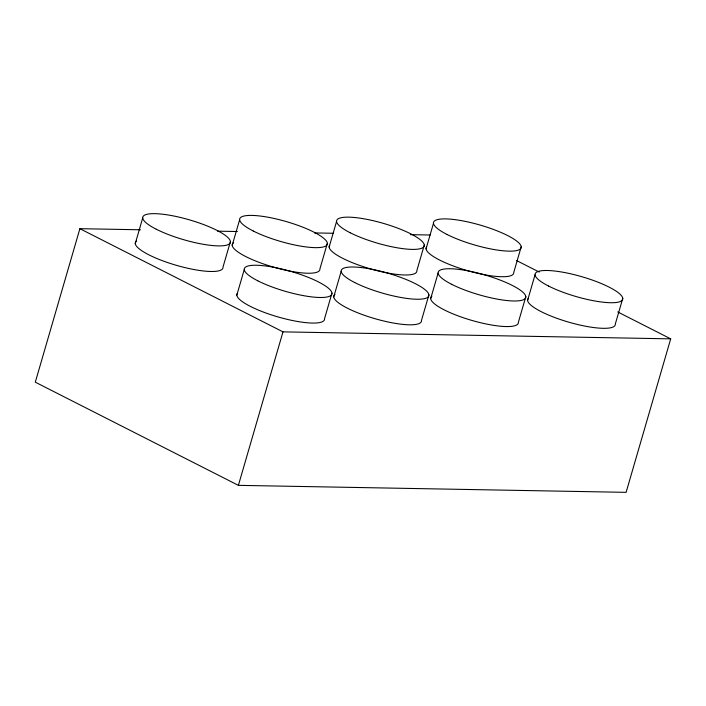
<?xml version="1.0" encoding="UTF-8"?>
<svg xmlns="http://www.w3.org/2000/svg" width="706" height="706" viewBox="0 0 706 706"><rect width="100%" height="100%" fill="white"/><g stroke="black" fill="none" stroke-linecap="round" stroke-linejoin="round"><path stroke-width="1.06" d="M140.476 229.785L79.893 228.691L35.3 382.175L238.39 485.349L626.107 492.347L670.7 338.854L617.724 311.946M135.27 243.57L142.7 217.995M230.421 241.567L222.99 267.142A45.581 10.334 16.2 0 1 174.417 264.741A45.581 10.334 16.2 0 1 136.505 241.125M232.203 245.326L239.634 219.742M236.819 295.161L244.25 269.577M238.39 485.349L282.982 331.864L670.7 338.854M327.346 243.314L319.915 268.889A45.581 10.334 16.2 0 1 271.342 266.489A45.581 10.334 16.2 0 1 233.43 242.873M329.128 247.074L336.559 221.49M331.961 293.149L324.531 318.733A45.581 10.334 16.2 0 1 277.864 316.888A45.581 10.334 16.2 0 1 237.313 293.422M333.744 296.908L341.183 271.325M424.28 245.061L416.849 270.636A45.581 10.334 16.2 0 1 370.173 268.801A45.581 10.334 16.2 0 1 329.623 245.335M426.062 248.821L433.493 223.237M428.895 294.896L421.464 320.48A45.581 10.334 16.2 0 1 372.892 318.071A45.581 10.334 16.2 0 1 334.979 294.455M430.678 298.656L438.108 273.072M521.204 246.809L513.774 272.392A45.581 10.334 16.2 0 1 470.937 271.616M525.82 296.644L518.389 322.227A45.581 10.334 16.2 0 1 469.817 319.818A45.581 10.334 16.2 0 1 431.904 296.211M527.603 300.403L535.033 274.819M622.754 298.391L615.323 323.975A45.581 10.334 16.2 0 1 568.648 322.13A45.581 10.334 16.2 0 1 528.097 298.664M217.572 231.171L237.401 231.533M314.505 232.927L333.232 233.262M410.336 234.648L430.157 235.01M516.66 260.602L539.234 272.066M79.893 228.691L282.982 331.864M469.905 271.333A45.581 10.334 16.2 0 1 426.548 247.082M257.814 280.82A45.581 10.334 16.2 0 0 330.735 295.602A45.581 10.334 16.2 0 0 275.772 267.68A45.581 10.334 16.2 0 0 257.814 280.82M447.057 234.48A45.581 10.334 16.2 0 0 519.978 249.253A45.581 10.334 16.2 0 0 465.016 221.331A45.581 10.334 16.2 0 0 447.057 234.48M354.747 282.568A45.581 10.334 16.2 0 0 427.659 297.35A45.581 10.334 16.2 0 0 372.697 269.427A45.581 10.334 16.2 0 0 354.747 282.568M451.672 284.315A45.581 10.334 16.2 0 0 524.593 299.097A45.581 10.334 16.2 0 0 469.631 271.175A45.581 10.334 16.2 0 0 451.672 284.315M253.198 230.977A45.581 10.334 16.2 0 0 326.119 245.759A45.581 10.334 16.2 0 0 271.157 217.836A45.581 10.334 16.2 0 0 253.198 230.977M350.132 232.724A45.581 10.334 16.2 0 0 423.044 247.506A45.581 10.334 16.2 0 0 368.082 219.584A45.581 10.334 16.2 0 0 350.132 232.724M548.606 286.062A45.581 10.334 16.2 0 0 621.518 300.844A45.581 10.334 16.2 0 0 566.556 272.922A45.581 10.334 16.2 0 0 548.606 286.062M156.273 229.229A45.581 10.334 16.2 0 0 229.185 244.011A45.581 10.334 16.2 0 0 174.223 216.089A45.581 10.334 16.2 0 0 156.273 229.229"/></g></svg>
